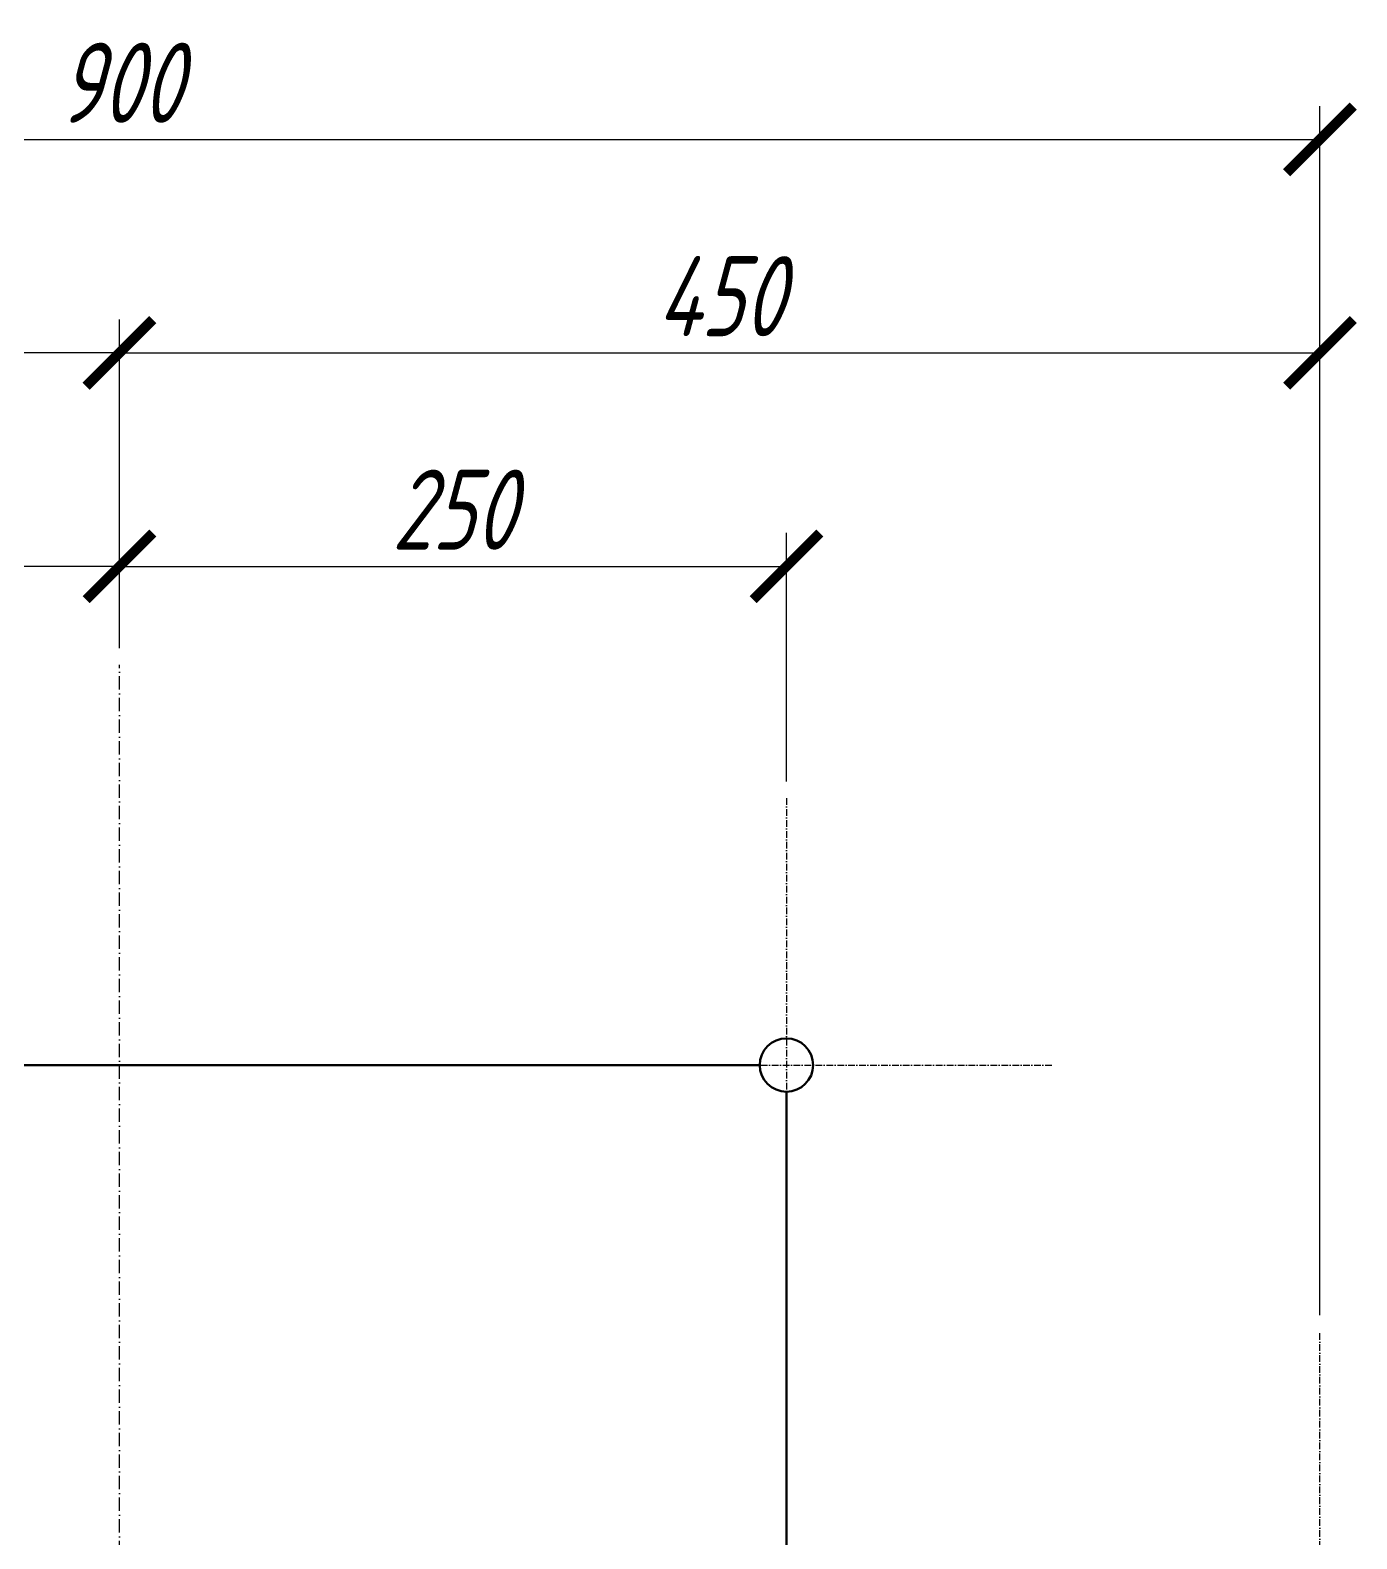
# Model space of a CAD drawing. Header units: millimetres. Extents: x 18535 to 117897, y 11356 to 27315.
# Drawn here: x 55050 to 55547, y 24090 to 24656 of the extents above; entities that cross this region are included whole.
import ezdxf

# ---------------------------------------------------------------- set-up
doc = ezdxf.new("R2010")
doc.units = ezdxf.units.MM
doc.linetypes.add('ОСЕВАЯ_МЕЛКАЯ', pattern=[8, 5, -1.5, 0, -1.5])
for name, color, linetype, lineweight in [('Dimensions', 1, 'Continuous', 25), ('Обозначения', 102, 'Continuous', 25), ('Основная', 134, 'Continuous', 70)]:
    doc.layers.add(name, color=color, linetype=linetype, lineweight=lineweight)
doc.styles.add('!Жартун', font='simplex.shx', dxfattribs={"width": 0.7, "oblique": 15, "height": 3})
doc.dimstyles.new('!Жартун_размер', dxfattribs={"dimtxt": 3, "dimasz": 2.5, "dimexe": 1.25, "dimexo": 0.625, "dimtad": 1, "dimdec": 0, "dimtxsty": '!Жартун', "dimblk": 'ARCHTICK', "dimcen": 2.5, "dimaunit": 1, "dimadec": 0, "dimazin": 0, "dimtfac": 1, "dimtdec": 0, "dimtix": 1, "dimtmove": 1, "dimatfit": 2, "dimldrblk": 'NONE', "dimfxl": 1, "dimtfill": 1, "dimlwd": 25, "dimarcsym": 0})

# ---------------------------------------------------------------- blocks, each defined once
blk = doc.blocks.new('_ArchTick')
at = {"color": 0, "linetype": 'ByBlock', "const_width": 0.15}
blk.add_lwpolyline([(-0.5, -0.5), (0.5, 0.5)], dxfattribs=at)
blk = doc.blocks.new('*D41')
at = {"layer": 'Defpoints', "color": 0, "transparency": 16777216}
for p in [(54633.19, 24534.94), (55083.19, 24418.04), (54633.19, 24168.04)]:
    blk.add_point(p, dxfattribs=at)
at = {"layer": 'Обозначения', "color": 0, "lineweight": -2, "transparency": 16777216}
for p, q in [((54633.19, 24174.29), (54633.19, 24547.44)), ((55083.19, 24424.29), (55083.19, 24547.44))]:
    blk.add_line(p, q, dxfattribs=at)
at = {"layer": 'Обозначения', "color": 0, "linetype": 'Continuous', "lineweight": 25, "transparency": 16777216}
blk.add_line((55083.19, 24534.94), (54633.19, 24534.94), dxfattribs=at)
at = {"layer": 'Обозначения', "color": 0, "lineweight": 25, "transparency": 16777216, "xscale": 25, "yscale": 25, "zscale": 25, "rotation": 180}
blk.add_blockref('_ArchTick', (54633.19, 24534.94), dxfattribs=at)
at = {"layer": 'Обозначения', "color": 0, "lineweight": 25, "transparency": 16777216, "xscale": 25, "yscale": 25, "zscale": 25}
blk.add_blockref('_ArchTick', (55083.19, 24534.94), dxfattribs=at)
at = {"layer": 'Обозначения', "color": 0, "transparency": 16777216, "insert": (54858.19, 24556.19), "char_height": 30, "attachment_point": 5, "style": '!Жартун', "bg_fill": 3, "box_fill_scale": 1.1, "bg_fill_color": 256, "bg_fill_true_color": 13158600, "bg_fill_transparency": 0}
blk.add_mtext('450', dxfattribs=at)
blk = doc.blocks.new('_None')
blk = doc.blocks.new('*D40')
at = {"layer": 'Defpoints', "color": 0, "transparency": 16777216}
for p in [(55533.19, 24534.94), (55083.19, 24418.04), (55533.19, 24168.04)]:
    blk.add_point(p, dxfattribs=at)
at = {"layer": 'Обозначения', "color": 0, "lineweight": -2, "transparency": 16777216}
for p, q in [((55083.19, 24424.29), (55083.19, 24547.44)), ((55533.19, 24174.29), (55533.19, 24547.44))]:
    blk.add_line(p, q, dxfattribs=at)
at = {"layer": 'Обозначения', "color": 0, "linetype": 'Continuous', "lineweight": 25, "transparency": 16777216}
blk.add_line((55083.19, 24534.94), (55533.19, 24534.94), dxfattribs=at)
at = {"layer": 'Обозначения', "color": 0, "lineweight": 25, "transparency": 16777216, "xscale": 25, "yscale": 25, "zscale": 25, "rotation": 180}
blk.add_blockref('_ArchTick', (55083.19, 24534.94), dxfattribs=at)
at = {"layer": 'Обозначения', "color": 0, "lineweight": 25, "transparency": 16777216, "xscale": 25, "yscale": 25, "zscale": 25}
blk.add_blockref('_ArchTick', (55533.19, 24534.94), dxfattribs=at)
at = {"layer": 'Обозначения', "color": 0, "transparency": 16777216, "insert": (55308.19, 24556.19), "char_height": 30, "attachment_point": 5, "style": '!Жартун', "bg_fill": 3, "box_fill_scale": 1.1, "bg_fill_color": 256, "bg_fill_true_color": 13158600, "bg_fill_transparency": 0}
blk.add_mtext('450', dxfattribs=at)
blk = doc.blocks.new('*D34')
at = {"layer": 'Defpoints', "color": 0, "transparency": 16777216}
for p in [(55533.19, 24614.94), (54633.19, 24168.04), (55533.19, 24168.04)]:
    blk.add_point(p, dxfattribs=at)
at = {"layer": 'Обозначения', "color": 0, "lineweight": -2, "transparency": 16777216}
for p, q in [((54633.19, 24174.29), (54633.19, 24627.44)), ((55533.19, 24174.29), (55533.19, 24627.44))]:
    blk.add_line(p, q, dxfattribs=at)
at = {"layer": 'Обозначения', "color": 0, "linetype": 'Continuous', "lineweight": 25, "transparency": 16777216}
blk.add_line((54633.19, 24614.94), (55533.19, 24614.94), dxfattribs=at)
at = {"layer": 'Обозначения', "color": 0, "lineweight": 25, "transparency": 16777216, "xscale": 25, "yscale": 25, "zscale": 25, "rotation": 180}
blk.add_blockref('_ArchTick', (54633.19, 24614.94), dxfattribs=at)
at = {"layer": 'Обозначения', "color": 0, "lineweight": 25, "transparency": 16777216, "xscale": 25, "yscale": 25, "zscale": 25}
blk.add_blockref('_ArchTick', (55533.19, 24614.94), dxfattribs=at)
at = {"layer": 'Обозначения', "color": 0, "transparency": 16777216, "insert": (55083.19, 24636.19), "char_height": 30, "attachment_point": 5, "style": '!Жартун', "bg_fill": 3, "box_fill_scale": 1.1, "bg_fill_color": 256, "bg_fill_true_color": 13158600, "bg_fill_transparency": 0}
blk.add_mtext('900', dxfattribs=at)
blk = doc.blocks.new('*D33')
at = {"layer": 'Defpoints', "color": 0, "transparency": 16777216}
for p in [(54833.19, 24454.94), (55083.19, 24418.04), (54833.19, 24368.04)]:
    blk.add_point(p, dxfattribs=at)
at = {"layer": 'Обозначения', "color": 0, "lineweight": -2, "transparency": 16777216}
for p, q in [((54833.19, 24374.29), (54833.19, 24467.44)), ((55083.19, 24424.29), (55083.19, 24467.44))]:
    blk.add_line(p, q, dxfattribs=at)
at = {"layer": 'Обозначения', "color": 0, "linetype": 'Continuous', "lineweight": 25, "transparency": 16777216}
blk.add_line((55083.19, 24454.94), (54833.19, 24454.94), dxfattribs=at)
at = {"layer": 'Обозначения', "color": 0, "lineweight": 25, "transparency": 16777216, "xscale": 25, "yscale": 25, "zscale": 25, "rotation": 180}
blk.add_blockref('_ArchTick', (54833.19, 24454.94), dxfattribs=at)
at = {"layer": 'Обозначения', "color": 0, "lineweight": 25, "transparency": 16777216, "xscale": 25, "yscale": 25, "zscale": 25}
blk.add_blockref('_ArchTick', (55083.19, 24454.94), dxfattribs=at)
at = {"layer": 'Обозначения', "color": 0, "transparency": 16777216, "insert": (54958.19, 24476.19), "char_height": 30, "attachment_point": 5, "style": '!Жартун', "bg_fill": 3, "box_fill_scale": 1.1, "bg_fill_color": 256, "bg_fill_true_color": 13158600, "bg_fill_transparency": 0}
blk.add_mtext('250', dxfattribs=at)
blk = doc.blocks.new('*D32')
at = {"layer": 'Defpoints', "color": 0, "transparency": 16777216}
for p in [(55333.19, 24454.94), (55083.19, 24418.04), (55333.19, 24368.04)]:
    blk.add_point(p, dxfattribs=at)
at = {"layer": 'Обозначения', "color": 0, "lineweight": -2, "transparency": 16777216}
for p, q in [((55083.19, 24424.29), (55083.19, 24467.44)), ((55333.19, 24374.29), (55333.19, 24467.44))]:
    blk.add_line(p, q, dxfattribs=at)
at = {"layer": 'Обозначения', "color": 0, "linetype": 'Continuous', "lineweight": 25, "transparency": 16777216}
blk.add_line((55083.19, 24454.94), (55333.19, 24454.94), dxfattribs=at)
at = {"layer": 'Обозначения', "color": 0, "lineweight": 25, "transparency": 16777216, "xscale": 25, "yscale": 25, "zscale": 25, "rotation": 180}
blk.add_blockref('_ArchTick', (55083.19, 24454.94), dxfattribs=at)
at = {"layer": 'Обозначения', "color": 0, "lineweight": 25, "transparency": 16777216, "xscale": 25, "yscale": 25, "zscale": 25}
blk.add_blockref('_ArchTick', (55333.19, 24454.94), dxfattribs=at)
at = {"layer": 'Обозначения', "color": 0, "transparency": 16777216, "insert": (55208.19, 24476.19), "char_height": 30, "attachment_point": 5, "style": '!Жартун', "bg_fill": 3, "box_fill_scale": 1.1, "bg_fill_color": 256, "bg_fill_true_color": 13158600, "bg_fill_transparency": 0}
blk.add_mtext('250', dxfattribs=at)

msp = doc.modelspace()

# ---------------------------------------------------------------- linework, layer by layer
at = {"layer": 'Dimensions', "linetype": 'ОСЕВАЯ_МЕЛКАЯ'}
msp.add_lwpolyline([(55083.19, 23218.04), (55083.19, 24418.04)], dxfattribs=at)
at = {"layer": 'Dimensions', "linetype": 'ОСЕВАЯ_МЕЛКАЯ', "ltscale": 0.5}
for points in [[(55333.19, 24368.04), (55333.19, 23268.04)], [(54733.19, 24268.04), (55433.19, 24268.04)], [(55533.19, 23468.04), (55533.19, 24168.04)]]:
    msp.add_lwpolyline(points, dxfattribs=at)
at = {"layer": 'Основная'}
for points in [[(54843.19, 24268.04), (55323.19, 24268.04)], [(55333.19, 24258.04), (55333.19, 23378.04)]]:
    msp.add_lwpolyline(points, dxfattribs=at)
msp.add_circle((55333.19, 24268.04), 10, dxfattribs=at)

# ---------------------------------------------------------------- next in the draw order: dimensions: what is measured, and where the dimension line sits
at = {"layer": 'Обозначения'}
dim = msp.add_linear_dim(base=(54633.19, 24534.94), p1=(55083.19, 24418.04), p2=(54633.19, 24168.04), dimstyle='!Жартун_размер', dxfattribs=at)
dim.commit()
dim.dimension.update_dxf_attribs({"geometry": '*D41', "text_midpoint": (54858.19, 24534.94), "dimtype": 160})

# ---------------------------------------------------------------- next in the draw order: dimensions: what is measured, and where the dimension line sits
dim = msp.add_linear_dim(base=(55533.19, 24534.94), p1=(55083.19, 24418.04), p2=(55533.19, 24168.04), dimstyle='!Жартун_размер', dxfattribs=at)
dim.commit()
dim.dimension.update_dxf_attribs({"geometry": '*D40', "text_midpoint": (55308.19, 24534.94), "dimtype": 160})

# ---------------------------------------------------------------- next in the draw order: dimensions: what is measured, and where the dimension line sits
dim = msp.add_linear_dim(base=(55533.19, 24614.94), p1=(54633.19, 24168.04), p2=(55533.19, 24168.04), dimstyle='!Жартун_размер', dxfattribs=at)
dim.commit()
dim.dimension.update_dxf_attribs({"geometry": '*D34', "text_midpoint": (55083.19, 24614.94), "dimtype": 160})

# ---------------------------------------------------------------- next in the draw order: dimensions: what is measured, and where the dimension line sits
dim = msp.add_linear_dim(base=(54833.19, 24454.94), p1=(55083.19, 24418.04), p2=(54833.19, 24368.04), dimstyle='!Жартун_размер', dxfattribs=at)
dim.commit()
dim.dimension.update_dxf_attribs({"geometry": '*D33', "text_midpoint": (54958.19, 24476.19)})

# ---------------------------------------------------------------- next in the draw order: dimensions: what is measured, and where the dimension line sits
dim = msp.add_linear_dim(base=(55333.19, 24454.94), p1=(55083.19, 24418.04), p2=(55333.19, 24368.04), dimstyle='!Жартун_размер', dxfattribs=at)
dim.commit()
dim.dimension.update_dxf_attribs({"geometry": '*D32', "text_midpoint": (55208.19, 24476.19)})

doc.saveas('drawing.dxf')
